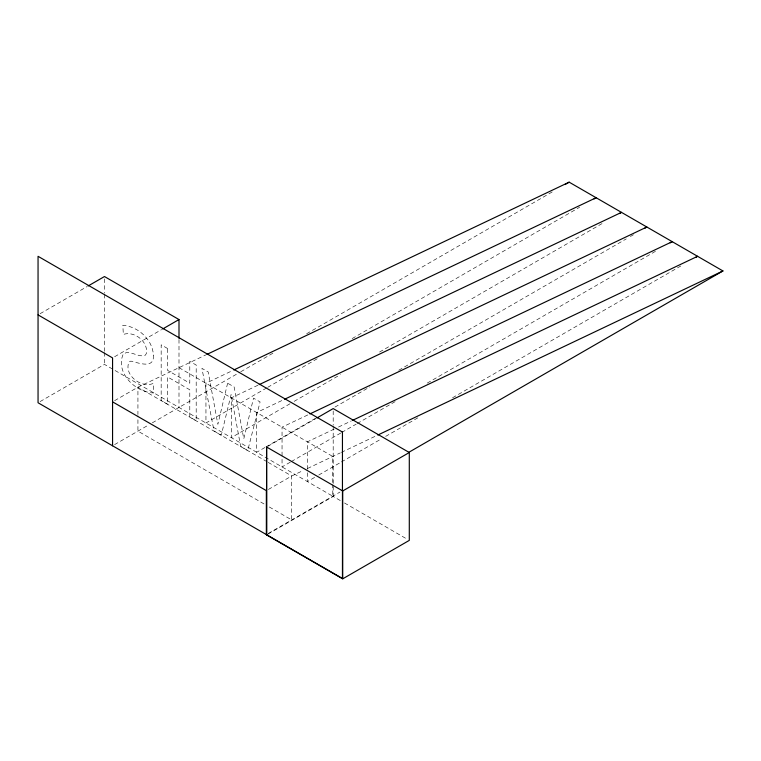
<?xml version="1.0" encoding="UTF-8"?>
<svg xmlns="http://www.w3.org/2000/svg" width="761" height="761" viewBox="0 0 761 761"><rect width="100%" height="100%" fill="white"/><g stroke="black" fill="none" stroke-linecap="round" stroke-linejoin="round"><path stroke-width="0.57" stroke-dasharray="3.81 2.85" d="M40.095 313.703L87.106 286.564M114.607 356.728L161.617 329.589M40.095 401.58L104.476 364.405L332.776 496.22L332.776 484.519M114.597 400.676L137.931 387.197L205.793 354.93M114.597 444.605L148.195 425.209M152.305 422.84L239.734 372.357M240.761 371.768L274.74 352.153M306.645 333.727L553.723 191.078M266.683 387.92L205.946 422.992L205.946 383.24L231.667 371.007M267.71 387.33L319.192 357.613M352.134 338.588L579.644 207.239M289.989 403.758L231.315 437.632L231.315 397.879L258.112 385.142M294.107 401.38L340.433 374.631M379.558 352.048L603.987 222.478M264.914 447.525L256.676 452.281L256.676 412.529L283.482 399.782M265.941 446.926L315.358 418.398M334.916 407.106L369.922 386.902M398.745 370.255L626.265 238.906M630.374 236.528L633.466 234.74M267.786 446.346L315.825 418.617M290.283 462.174L282.046 466.921L282.046 457.57M291.311 461.575L340.728 433.047M341.756 432.448L356.167 424.134M357.194 423.535L395.292 401.542M427.206 383.116L655.744 251.168M268.376 489.456L291.72 475.986L303.297 470.479M314.616 477.413L307.415 481.57L307.415 472.22M318.735 475.035L340.357 462.555M341.385 461.956L381.537 438.774M385.656 436.395L418.598 417.38M452.567 397.765L682.141 265.218M268.376 533.394L339.986 492.053M267.786 534.222L333.194 496.457L340.395 500.614M307.767 414.945L282.046 427.168L282.046 456.4M334.212 429.08L307.415 441.818L307.415 471.049M338.502 427.035L351.363 420.919M307.511 468.481L340.281 452.89M341.356 452.386L376.724 435.568M178.997 367.677L332.776 456.467L332.776 483.359M344.505 502.983L407.24 539.207M267.111 461.784L137.931 387.197L137.931 414.507M268.138 462.374L291.72 475.986L291.72 519.925L268.138 506.312M264.038 503.944L137.931 431.135L137.931 415.696M333.194 410.959L333.194 425.209M333.194 426.398L333.194 496.457M178.997 339.511L178.997 407.43M104.476 278.906L104.476 293.156M104.476 294.345L104.476 351.344M104.476 352.533L104.476 364.405M153.427 355.282C154.359 369.275 138.702 362.93 130.911 361.114L129.066 361.865C123.311 374.754 141.27 388.671 153.332 383.401L153.789 392.933C135.506 392.781 114.921 372.433 123.272 354.036L126.24 352.647C132.737 351.848 138.825 357.442 145.132 355.358L146.35 353.599C148.557 341.813 134.459 330.626 123.33 334.431L122.844 325.28C138.207 326.479 152.619 339.577 153.427 355.282M227.615 383.192L217.865 424.324L208.21 371.986L201.931 368.362L214.041 431.059L221.27 435.225L231.087 394.655L240.676 446.431L247.734 450.512L260.081 401.932L253.508 398.136L243.786 438.84L234.131 386.949L227.615 383.192M167.591 348.528L161.17 344.828L161.17 400.533L167.591 404.234L167.591 376.961L189.784 389.775L189.784 417.047L196.195 420.747L196.195 365.052L189.784 361.342L189.784 383.192L167.591 370.379L167.591 348.528"/><path stroke-width="1.14" d="M88.124 285.974L104.476 276.538L178.997 319.553L178.997 338.331M162.645 328.999L178.997 319.553M565.043 184.543L569.161 182.164L722.95 270.954L408.961 452.234M594.056 198.916L596.12 197.727L233.817 369.989M619.425 213.556L621.48 212.367L259.187 384.628M644.795 228.205L646.85 227.016L284.547 399.278M266.607 447.021L266.607 534.897L266.607 447.021L342.707 490.959L409.294 452.519L409.294 540.386L342.707 578.836L266.607 534.897M316.842 418.027L333.194 408.581L409.294 452.519M670.156 242.854L672.22 241.665L309.917 413.917M695.525 257.494L697.58 256.305L352.429 420.414M206.868 354.426L569.161 182.164M377.798 435.054L722.95 270.954M38.05 314.883L112.561 357.908L112.561 445.784M112.561 401.846L266.35 490.636L266.35 534.564M342.707 490.959L342.707 578.836M342.45 432.048L38.05 256.305L38.05 402.759L342.45 578.503L342.45 432.048"/></g></svg>
